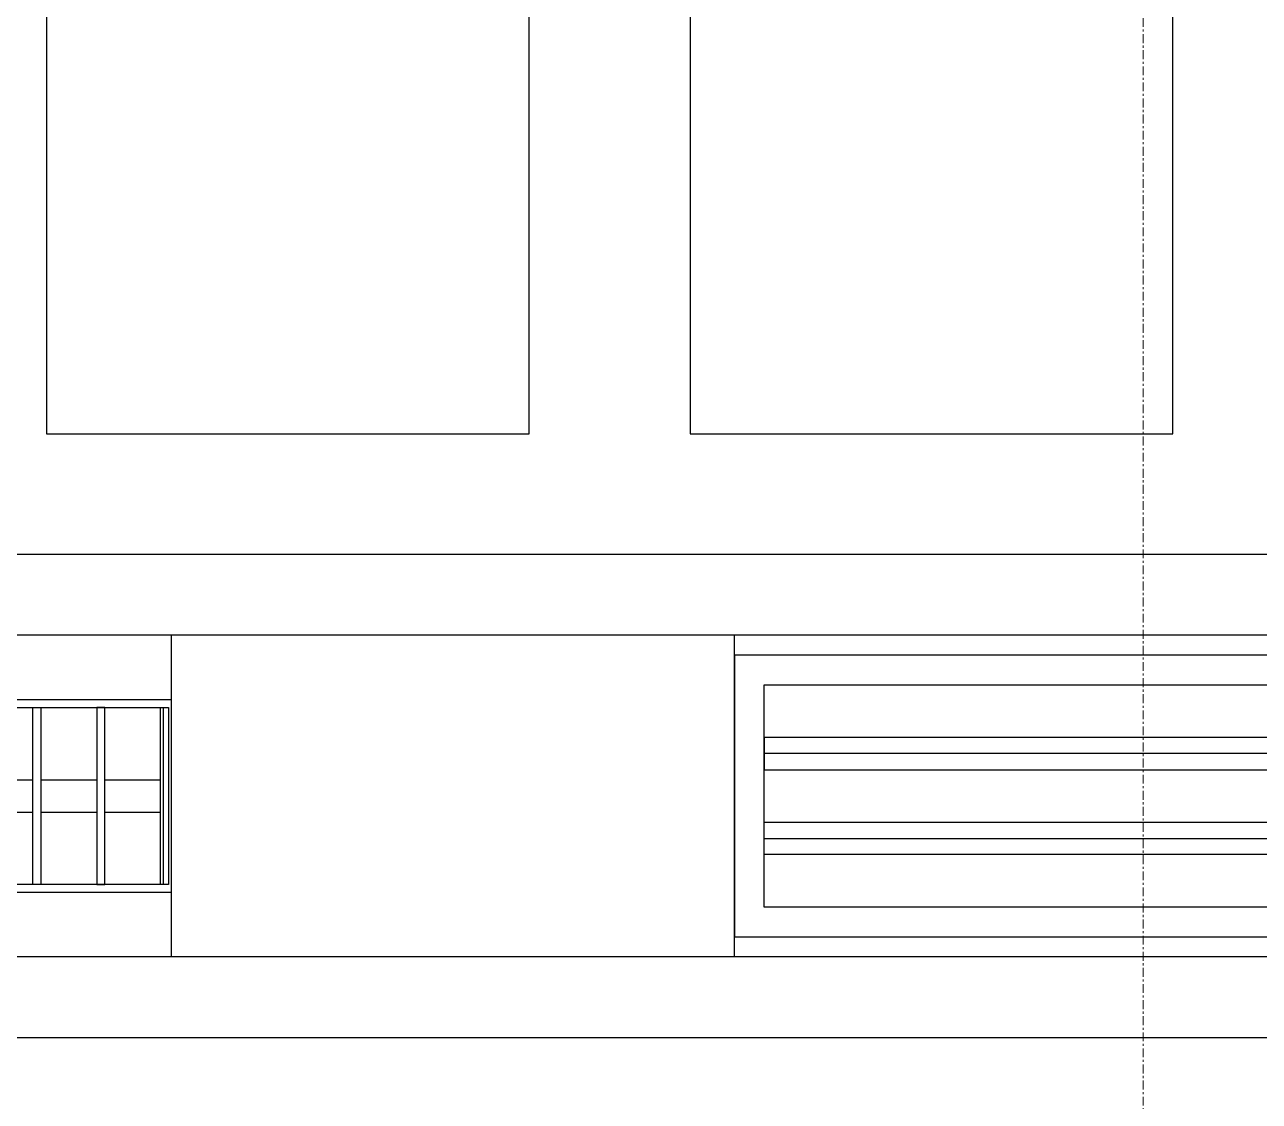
# Model space of a CAD drawing. Header units: millimetres. Extents: x -678720 to -601931, y -306 to 39239.
# Drawn here: x -654737 to -653970, y 7479 to 8148 of the extents above; entities that cross this region are included whole.
import ezdxf
from ezdxf.enums import TextEntityAlignment as Align
from ezdxf.xclip import XClip

# ---------------------------------------------------------------- set-up
doc = ezdxf.new("R2010")
doc.units = ezdxf.units.MM
doc.header["$XCLIPFRAME"] = 0
doc.linetypes.add('DPA_Grid _ Level 100', pattern=[10, 5.5, -1.6, 1.3, -1.6])
for name, color, linetype in [('000 - WIPEOUT', 250, 'Continuous'), ('001 - ASCESSORIES', 251, 'Continuous'), ('A04_TUBE SERIES', 2, 'Continuous'), ('A11_ALU.SOLID SHEET', 2, 'Continuous')]:
    doc.layers.add(name, color=color, linetype=linetype)
doc.layers.add('008 - LIGHTING', color=1, linetype='Continuous', lineweight=9)
doc.layers.add('S-GRID', color=251, linetype='Continuous', lineweight=9)

# ---------------------------------------------------------------- blocks, each defined once
blk = doc.blocks.new('*U695')
at = {"color": 1}
blk.add_wipeout([(600, -60), (-600, -60), (-600, 60), (600, 60)], dxfattribs=at).dxf.layer = '000 - WIPEOUT'
at = {"layer": '001 - ASCESSORIES', "color": 0}
blk.add_lwpolyline([(600, -60), (-600, -60), (-600, 60), (600, 60)], close=True, dxfattribs=at)
at = {"layer": '001 - ASCESSORIES'}
for points in [[(595, -55), (-595, -55), (-595, 55), (595, 55)], [(519.03, -55), (514.03, -55), (514.03, 55), (519.03, 55)], [(553.77, -55), (558.77, -55), (558.77, 55), (553.77, 55)], [(598.5, -55), (593.5, -55), (593.5, 55), (598.5, 55)]]:
    blk.add_lwpolyline(points, close=True, dxfattribs=at)
for points in [[(479.3, 10), (514.03, 10)], [(519.03, 10), (553.77, 10)], [(558.77, 10), (593.5, 10)], [(479.3, -10), (514.03, -10)], [(519.03, -10), (553.77, -10)], [(558.77, -10), (593.5, -10)]]:
    blk.add_lwpolyline(points, dxfattribs=at)
blk = doc.blocks.new('*U696')
blk.add_point((0, 0))
at = {"layer": 'Defpoints', "color": 250}
blk.add_text('AL.SHEET-HAT-TYPE-C', height=7, rotation=270, dxfattribs=at).set_placement((15, 0), align=Align.BOTTOM_CENTER)
blk.add_wipeout([(0, -100), (350, -100), (350, 100), (0, 100)]).dxf.layer = '000 - WIPEOUT'
at = {"layer": 'A11_ALU.SOLID SHEET', "color": 0}
blk.add_lwpolyline([(0, -100), (350, -100), (350, 100), (0, 100)], close=True, dxfattribs=at)
blk = doc.blocks.new('*U697')
at = {"layer": '001 - ASCESSORIES', "color": 0, "linetype": 'ByBlock'}
blk.add_lwpolyline([(800, 87.5), (-800, 87.5), (-800, -87.5), (800, -87.5)], close=True, dxfattribs=at)
at = {"layer": '001 - ASCESSORIES', "linetype": 'ByBlock'}
for points in [[(-781.5, 69), (781.5, 69), (781.5, -69), (-781.5, -69)], [(781.5, 36.33), (-781.5, 36.33), (-781.5, 16.33), (781.5, 16.33)], [(-781.5, -16.33), (781.5, -16.33), (781.5, -36.33), (-781.5, -36.33)]]:
    blk.add_lwpolyline(points, close=True, dxfattribs=at)
for points in [[(781.5, 26.33), (-781.5, 26.33)], [(-781.5, -26.33), (781.5, -26.33)]]:
    blk.add_lwpolyline(points, dxfattribs=at)
blk = doc.blocks.new('*U709')
at = {"layer": 'Defpoints', "color": 250, "flags": 1}
blk.add_attdef('EXTR.OVL-LENGTH_', (-33.1, -9.01), '', height=5, dxfattribs=at)
blk.add_wipeout([(-25, 0), (25, 0), (25, 81755), (-25, 81755)]).dxf.layer = '000 - WIPEOUT'
at = {"layer": 'A04_TUBE SERIES', "color": 0}
blk.add_lwpolyline([(-25, 0), (25, 0), (25, 81755), (-25, 81755)], close=True, dxfattribs=at)
blk = doc.blocks.new('*U710')
at = {"layer": 'Defpoints', "color": 250, "flags": 1}
blk.add_attdef('EXTR.OVL-LENGTH_', (-33.1, -9.01), '', height=5, dxfattribs=at)
blk.add_wipeout([(-25, 0), (25, 0), (25, 81755), (-25, 81755)]).dxf.layer = '000 - WIPEOUT'
at = {"layer": 'A04_TUBE SERIES', "color": 0}
blk.add_lwpolyline([(-25, 0), (25, 0), (25, 81755), (-25, 81755)], close=True, dxfattribs=at)
blk = doc.blocks.new('*U826')
at = {"color": 3}
for points in [[(-275, -27650), (275, -27650), (275, -27950), (-275, -27950)], [(-275, -28050), (275, -28050), (275, -28350), (-275, -28350)]]:
    blk.add_wipeout(points, dxfattribs=at).dxf.layer = '000 - WIPEOUT'
at = {"layer": 'A11_ALU.SOLID SHEET', "color": 0, "linetype": 'ByBlock'}
for points in [[(-275, -27950), (275, -27950), (275, -27650), (-275, -27650)], [(-275, -28350), (275, -28350), (275, -28050), (-275, -28050)]]:
    blk.add_lwpolyline(points, close=True, dxfattribs=at)
blk = doc.blocks.new('*U964')
at = {"layer": 'A11_ALU.SOLID SHEET', "color": 0, "linetype": 'ByBlock', "rotation": 90}
blk.add_blockref('*U826', (62308.5, 4590), dxfattribs=at)
at = {"layer": 'A11_ALU.SOLID SHEET', "color": 1}
blk.add_blockref('*U696', (90036, 4090), dxfattribs=at)
at = {"layer": '008 - LIGHTING'}
for name, p in [('*U697', (91186, 4090)), ('*U695', (89436, 4090))]:
    blk.add_blockref(name, p, dxfattribs=at)
at = {"layer": 'A04_TUBE SERIES', "color": 0, "linetype": 'ByBlock', "rotation": 270}
for name, p in [('*U709', (21303.5, 4215)), ('*U710', (21303.5, 3965))]:
    blk.add_blockref(name, p, dxfattribs=at)
blk = doc.blocks.new('*U1546')
at = {"layer": 'S-GRID', "linetype": 'DPA_Grid _ Level 100'}
blk.add_line((-21025, -8552.33), (-21025, 29060.4), dxfattribs=at)

msp = doc.modelspace()

# ---------------------------------------------------------------- block references
at = {"layer": 'A11_ALU.SOLID SHEET'}
ref = msp.add_blockref('*U964', (-744682.37, 3579.02), dxfattribs=at)
XClip(ref).set_block_clipping_path([(69798.6834257276, -3885.5002684942), (120965.0023936313, 33679.9972602262)])

# ---------------------------------------------------------------- next in the draw order: block references
msp.add_blockref('*U1546', (-633017.37, 9279.02))

doc.saveas('drawing.dxf')
